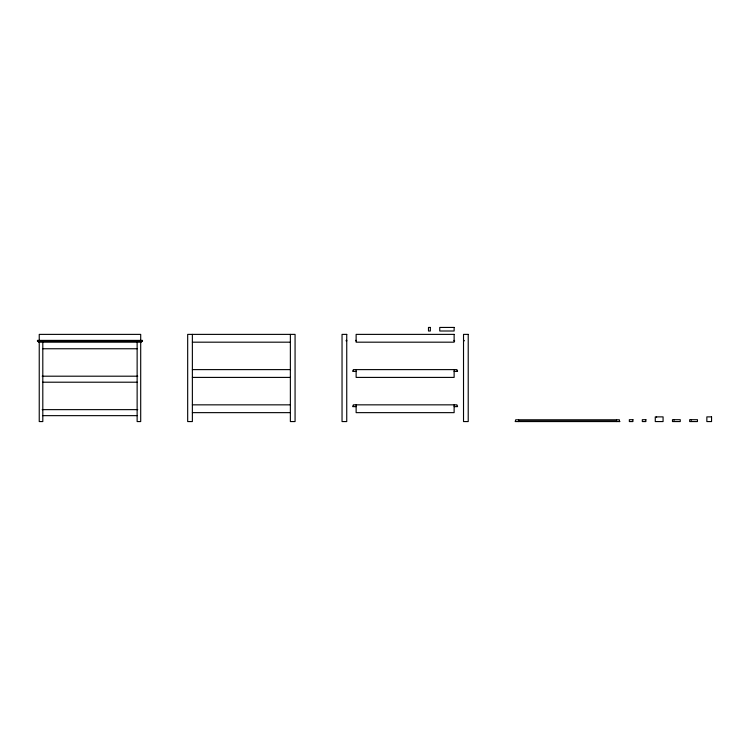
<?xml version="1.0" encoding="UTF-8"?>
<svg xmlns="http://www.w3.org/2000/svg" width="749" height="749" viewBox="0 0 749 749"><rect width="100%" height="100%" fill="white"/><g stroke="black" fill="none" stroke-linecap="round" stroke-linejoin="round"><path stroke-width="1.12" d="M346.169 340.392L346.74 340.392M356.131 340.392L355.569 340.392L356.131 340.964M454.128 340.392L454.69 340.964L454.128 340.964M463.519 340.392L464.08 340.392M346.169 340.964L346.74 340.964M463.519 340.964L464.08 340.964M37.45 341.057L142.488 341.057L142.488 340.392L37.45 340.392L37.45 341.057A1.966 1.395 -90 0 1 37.909 341.095L38.574 342.181L141.364 342.181L142.029 341.095A1.966 1.395 -90 0 1 142.488 341.057M192.371 342.181L290.369 342.181M42.805 348.753L137.133 348.753M192.371 369.613L290.369 369.613M356.131 371.401L352.751 371.401L352.751 370.839L353.313 370.839L353.313 369.613L456.946 369.613L456.946 370.839L457.508 370.839L457.508 371.401L454.128 371.401M42.187 376.195L137.75 376.195M192.371 377.412L290.369 377.412M42.805 382.205L137.133 382.205M192.371 404.844L290.369 404.844M356.131 406.632L352.751 406.632L352.751 406.07L353.313 406.07L353.313 404.844L456.946 404.844L456.946 406.07L457.508 406.07L457.508 406.632L454.128 406.632M42.187 409.637L137.75 409.637M192.371 412.643L290.369 412.643M42.805 415.648L137.133 415.648M518.57 421.004L616.567 421.004M619.386 421.004L619.947 421.565L515.19 421.565L515.752 419.786L619.386 419.786L619.386 421.565M616.567 419.786L616.567 421.565M518.57 419.786L518.57 421.565M454.128 369.613L454.128 377.412L356.131 377.412L356.131 369.613M454.128 404.844L454.128 412.643L356.131 412.643L356.131 404.844M290.369 334.382L290.369 421.565L295.069 421.565L295.069 334.382L187.681 334.382L187.681 421.565L192.371 421.565L192.371 334.382M140.7 340.392L140.7 334.382L39.238 334.382L39.238 340.392M140.7 341.441L140.7 421.565L137.133 421.565L137.133 341.441M42.805 341.441L42.805 421.565L39.238 421.565L39.238 341.441M430.357 327.435L428.475 327.435L428.475 331.002L430.357 331.002L430.357 327.435M454.128 327.435L439.747 327.435L439.747 331.002L454.128 331.002L454.128 327.435M346.74 334.382L342.04 334.382L342.04 421.565L346.74 421.565L346.74 334.382M454.128 334.382L356.131 334.382L356.131 342.181L454.128 342.181L454.128 334.382M468.219 334.382L463.519 334.382L463.519 421.565L468.219 421.565L468.219 334.382M656.499 416.875L655.272 416.875L655.272 421.565L663.071 421.565L663.071 416.875L657.06 416.875L656.499 417.436L656.499 416.875M711.55 416.875L706.85 416.875L706.85 421.565L711.55 421.565L711.55 416.875M632.914 419.693L629.347 419.693L629.347 421.565L632.914 421.565L632.914 419.693M645.881 419.693L642.305 419.693L642.305 421.565L645.881 421.565L645.881 419.693M673.688 419.693L672.471 419.693L672.471 421.565L680.261 421.565L680.261 419.693L674.25 419.693L674.25 420.255L673.688 419.693M690.878 419.693L689.66 419.693L689.66 421.565L697.459 421.565L697.459 419.693L691.449 419.693L691.449 420.255L690.878 419.693"/></g></svg>
